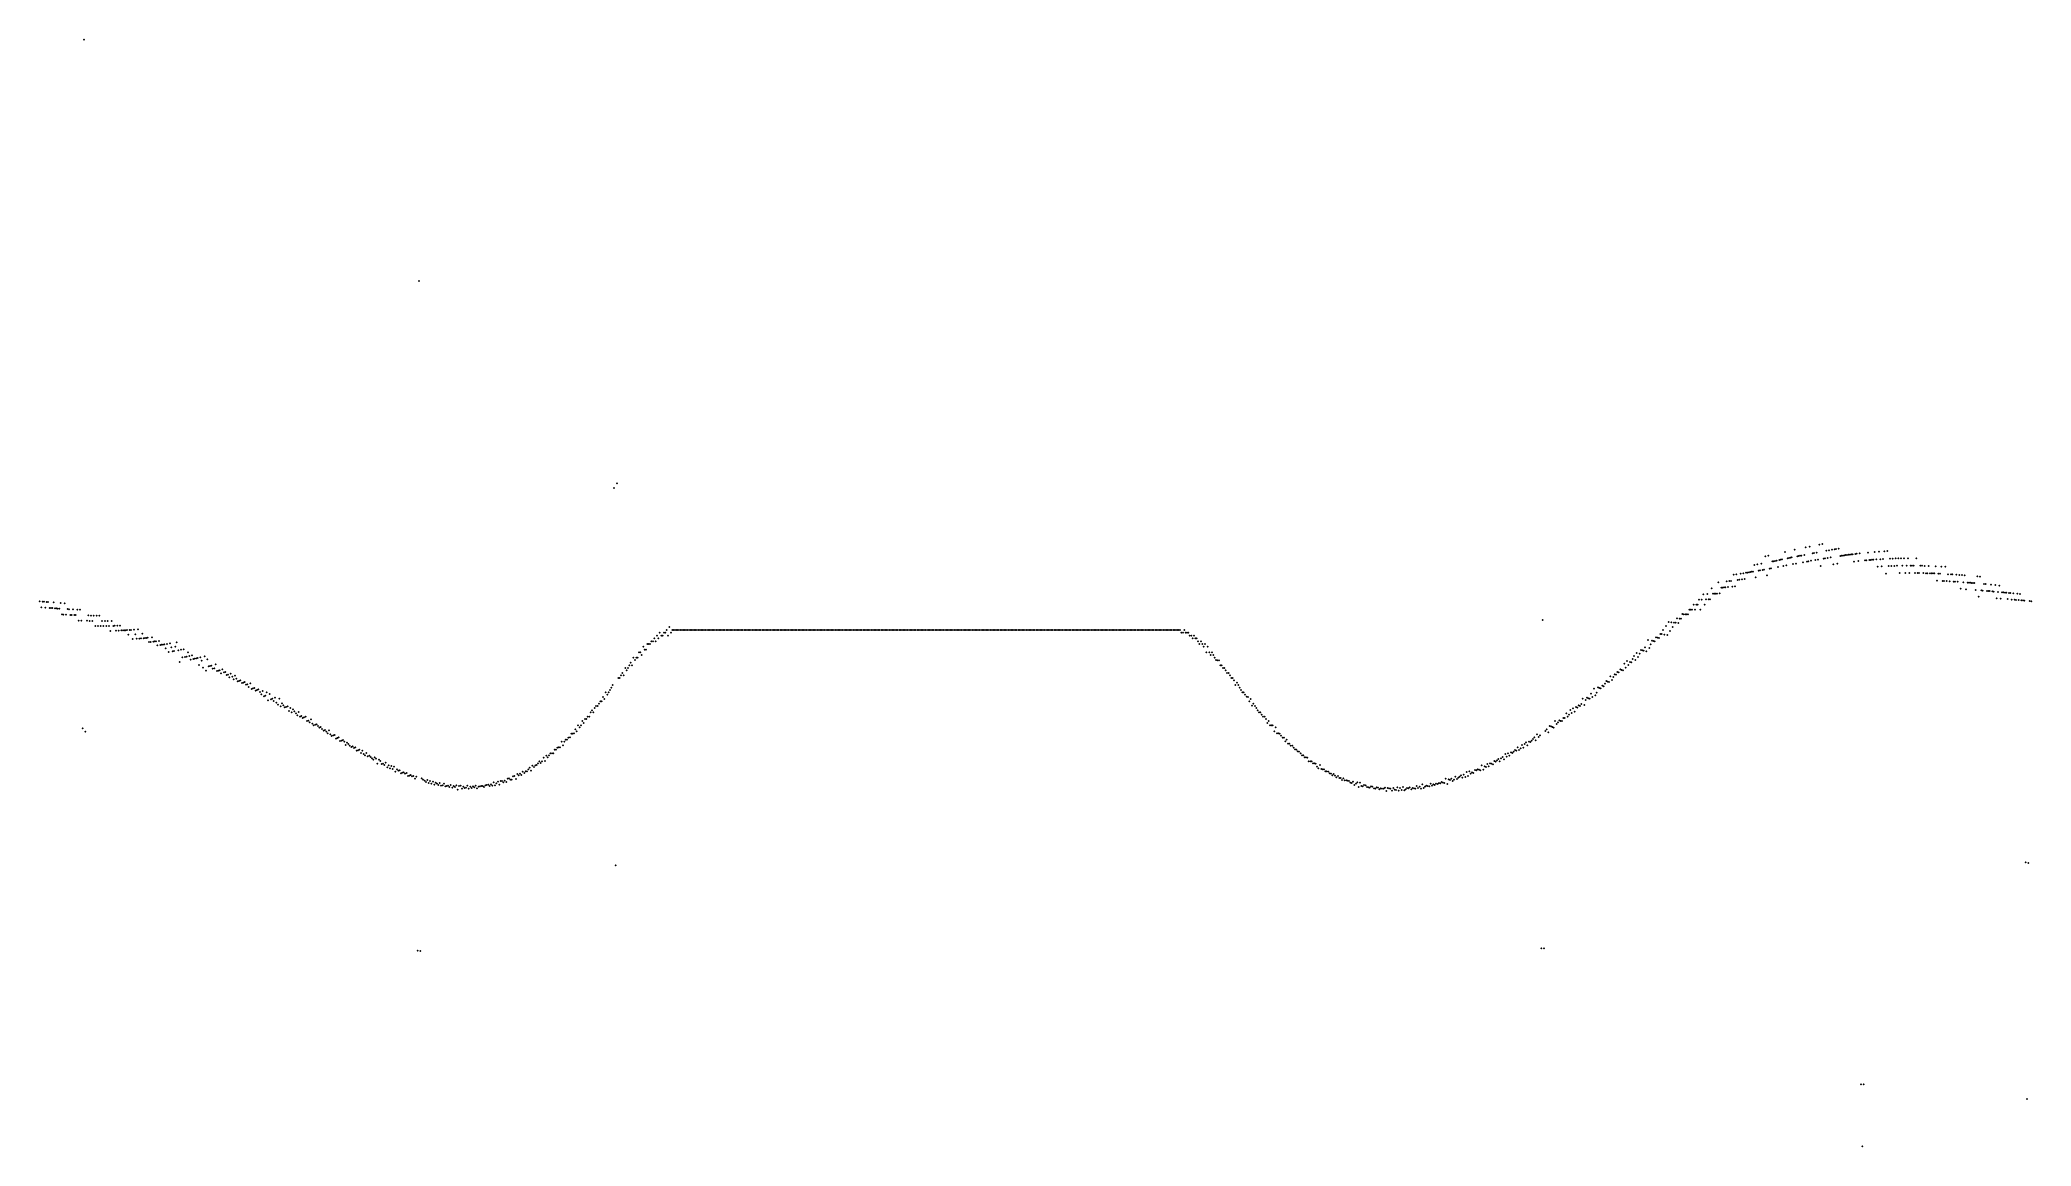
# Model space of a CAD drawing. Header units: metres. Extents: x 0 to 360, y 7 to 207.
import ezdxf

# ---------------------------------------------------------------- set-up
doc = ezdxf.new("R2010")
doc.units = ezdxf.units.M

msp = doc.modelspace()

# ---------------------------------------------------------------- linework, layer by layer
for p in [(8, 207.46), (68.5, 163.88), (103.75, 126.47), (104.25, 127.31), (317, 115.28), (319, 115.71), (319.75, 115.87), (321.5, 116.23), (322, 116.32), (323.25, 115.2), (323.75, 115.28), (324.25, 115.37), (324.5, 115.41), (325, 115.49), (309.75, 112.54), (310.25, 112.64), (310.5, 111.52), (310.75, 111.57), (311, 112.78), (311.25, 111.66), (311.5, 111.7), (311.75, 114.13), (312.25, 114.24), (312.5, 111.89), (312.75, 111.94), (313, 113.18), (313.25, 113.23), (313.5, 113.28), (313.75, 113.33), (314, 112.17), (314.25, 113.43), (314.5, 113.49), (314.75, 113.54), (315, 112.36), (315.25, 114.9), (315.5, 112.46), (315.75, 113.74), (316, 113.79), (316.25, 113.85), (316.5, 113.9), (316.75, 112.7), (317.25, 112.79), (317.5, 114.1), (317.75, 114.15), (318, 114.2), (318.25, 114.25), (318.5, 113.03), (318.75, 114.35), (319.25, 113.17), (319.5, 113.22), (320, 113.31), (320.25, 114.65), (320.5, 114.7), (320.75, 113.44), (321, 114.79), (321.25, 113.53), (321.75, 112.33), (322.25, 113.7), (322.5, 113.74), (322.75, 115.11), (323, 113.83), (323.5, 113.91), (324, 112.68), (324.75, 112.79), (325.25, 114.18), (325.5, 114.21), (325.75, 114.25), (326, 114.28), (326.25, 114.32), (326.5, 114.35), (326.75, 114.38), (327, 114.42), (327.25, 114.45), (327.5, 114.48), (327.75, 113.17), (328, 114.54), (328.25, 114.57), (328.5, 113.25), (328.75, 114.63), (329.75, 113.38), (330, 113.4), (330.25, 114.78), (330.5, 113.45), (330.75, 113.47), (331, 113.49), (331.25, 113.51), (331.5, 114.89), (331.75, 113.54), (332, 112.23), (332.25, 114.95), (332.5, 113.59), (332.75, 112.27), (333, 113.62), (333.25, 115.01), (333.75, 115.04), (334, 112.33), (334.25, 113.69), (334.5, 112.35), (334.75, 113.71), (335, 112.37), (335.25, 113.72), (335.5, 112.39), (335.75, 113.74), (336.25, 113.75), (336.5, 112.41), (336.75, 113.76), (337.25, 112.41), (337.5, 113.76), (338, 112.42), (338.25, 112.42), (338.5, 112.42), (339, 113.76), (339.75, 112.4), (340, 112.39), (340.5, 112.38), (341.25, 112.36), (342.5, 112.31), (343.5, 112.26), (344.25, 112.21), (302, 108.3), (303.25, 109.41), (303.75, 108.44), (304, 108.46), (304.25, 108.48), (304.5, 108.51), (304.75, 109.57), (305, 108.56), (305.25, 109.63), (305.5, 109.66), (305.75, 108.64), (306, 110.8), (306.25, 108.7), (306.5, 110.87), (306.75, 109.82), (307, 109.86), (307.25, 110.98), (307.5, 109.93), (307.75, 111.06), (308, 110), (308.25, 111.14), (308.5, 111.18), (308.75, 111.22), (309, 111.26), (309.25, 111.31), (309.5, 111.35), (310, 110.31), (312, 110.64), (333.5, 111), (336, 111.08), (337, 111.1), (337.75, 111.1), (338.75, 111.1), (339.25, 111.09), (339.5, 111.09), (340.25, 111.07), (340.75, 111.06), (341, 111.05), (341.5, 111.04), (341.75, 111.03), (342, 111.02), (342.25, 111.01), (342.75, 109.71), (343, 110.98), (343.25, 110.96), (343.75, 109.66), (344, 109.65), (344.5, 109.62), (344.75, 110.88), (345, 109.6), (345.25, 110.85), (345.5, 110.83), (345.75, 109.55), (346, 109.53), (346.25, 110.78), (346.5, 109.5), (346.75, 110.74), (347, 108.23), (347.25, 110.7), (347.5, 109.43), (347.75, 110.66), (348, 108.16), (348.25, 109.37), (348.5, 109.35), (348.75, 109.33), (349, 109.31), (349.25, 109.28), (349.5, 109.26), (349.75, 108.03), (350, 110.46), (350.5, 110.41), (350.75, 107.94), (351.25, 109.1), (351.5, 109.08), (352.5, 108.98), (353.25, 108.91), (354, 108.83), (0, 105.98), (0.25, 104.88), (0.5, 105.94), (0.75, 105.92), (1, 104.82), (1.25, 105.88), (1.5, 105.85), (1.75, 104.77), (2, 104.75), (2.25, 104.74), (2.5, 105.78), (2.75, 104.7), (3, 104.68), (3.25, 104.67), (3.5, 104.65), (3.75, 105.68), (4.5, 105.63), (5, 104.56), (5.25, 104.55), (6, 104.51), (6.75, 104.47), (7.25, 104.45), (298, 104.48), (298.25, 104.47), (298.5, 104.47), (298.75, 105.36), (299, 104.46), (299.25, 105.36), (299.5, 105.36), (299.75, 106.28), (300, 104.45), (300.25, 106.29), (300.5, 107.24), (300.75, 105.37), (301, 106.31), (301.25, 107.27), (301.5, 106.33), (301.75, 106.34), (302.25, 107.33), (302.5, 107.34), (302.75, 107.36), (303, 107.38), (303.5, 107.41), (350.25, 106.8), (351, 107.92), (351.75, 107.86), (352, 107.83), (352.25, 107.81), (352.75, 107.77), (353, 107.74), (353.5, 106.54), (353.75, 107.68), (354.25, 106.47), (354.5, 107.61), (354.75, 107.58), (355, 107.56), (355.25, 107.53), (355.5, 106.37), (355.75, 107.49), (356, 107.46), (356.25, 106.3), (356.5, 107.41), (356.75, 106.26), (357, 106.23), (357.25, 107.34), (357.5, 106.19), (357.75, 107.29), (358, 106.15), (358.25, 106.13), (358.5, 106.1), (359.5, 106.02), (359.75, 106), (4, 103.6), (4.25, 103.58), (4.75, 103.56), (5.5, 103.52), (5.75, 103.51), (6.25, 103.49), (6.5, 103.48), (7, 102.49), (7.5, 102.47), (8.5, 102.45), (8.75, 103.41), (9, 102.44), (9.25, 103.4), (9.5, 102.44), (9.75, 103.39), (10, 101.5), (10.25, 103.38), (10.5, 101.5), (10.75, 103.37), (11, 101.5), (11.25, 102.43), (11.5, 101.51), (11.75, 102.43), (12, 101.51), (12.25, 102.43), (12.5, 101.52), (13, 102.44), (13.25, 101.54), (13.5, 101.55), (14, 101.56), (14.5, 101.58), (15.25, 100.73), (15.5, 100.75), (15.75, 100.76), (16.25, 100.79), (16.5, 100.8), (17, 100.84), (17.75, 100.89), (113.25, 100.81), (113.75, 101.34), (114.25, 100.81), (114.5, 100.81), (114.75, 100.81), (115, 100.81), (115.25, 100.81), (115.5, 100.81), (115.75, 100.81), (116, 100.81), (116.25, 100.81), (116.5, 100.81), (116.75, 100.81), (117, 100.81), (117.25, 100.81), (117.5, 100.81), (117.75, 100.81), (118, 100.81), (118.25, 100.81), (118.5, 100.81), (118.75, 100.81), (119, 100.81), (119.25, 100.81), (119.5, 100.81), (119.75, 100.81), (120, 100.81), (120.25, 100.81), (120.5, 100.81), (120.75, 100.81), (121, 100.81), (121.25, 100.81), (121.5, 100.81), (121.75, 100.81), (122, 100.81), (122.25, 100.81), (122.5, 100.81), (122.75, 100.81), (123, 100.81), (123.25, 100.81), (123.5, 100.81), (123.75, 100.81), (124, 100.81), (124.25, 100.81), (124.5, 100.81), (124.75, 100.81), (125, 100.81), (125.25, 100.81), (125.5, 100.81), (125.75, 100.81), (126, 100.81), (126.25, 100.81), (126.5, 100.81), (126.75, 100.81), (127, 100.81), (127.25, 100.81), (127.5, 100.81), (127.75, 100.81), (128, 100.81), (128.25, 100.81), (128.5, 100.81), (128.75, 100.81), (129, 100.81), (129.25, 100.81), (129.5, 100.81), (129.75, 100.81), (130, 100.81), (130.25, 100.81), (130.5, 100.81), (130.75, 100.81), (131, 100.81), (131.25, 100.81), (131.5, 100.81), (131.75, 100.81), (132, 100.81), (132.25, 100.81), (132.5, 100.81), (132.75, 100.81), (133, 100.81), (133.25, 100.81), (133.5, 100.81), (133.75, 100.81), (134, 100.81), (134.25, 100.81), (134.5, 100.81), (134.75, 100.81), (135, 100.81), (135.25, 100.81), (135.5, 100.81), (135.75, 100.81), (136, 100.81), (136.25, 100.81), (136.5, 100.81), (136.75, 100.81), (137, 100.81), (137.25, 100.81), (137.5, 100.81), (137.75, 100.81), (138, 100.81), (138.25, 100.81), (138.5, 100.81), (138.75, 100.81), (139, 100.81), (139.25, 100.81), (139.5, 100.81), (139.75, 100.81), (140, 100.81), (140.25, 100.81), (140.5, 100.81), (140.75, 100.81), (141, 100.81), (141.25, 100.81), (141.5, 100.81), (141.75, 100.81), (142, 100.81), (142.25, 100.81), (142.5, 100.81), (142.75, 100.81), (143, 100.81), (143.25, 100.81), (143.5, 100.81), (143.75, 100.81), (144, 100.81), (144.25, 100.81), (144.5, 100.81), (144.75, 100.81), (145, 100.81), (145.25, 100.81), (145.5, 100.81), (145.75, 100.81), (146, 100.81), (146.25, 100.81), (146.5, 100.81), (146.75, 100.81), (147, 100.81), (147.25, 100.81), (147.5, 100.81), (147.75, 100.81), (148, 100.81), (148.25, 100.81), (148.5, 100.81), (148.75, 100.81), (149, 100.81), (149.25, 100.81), (149.5, 100.81), (149.75, 100.81), (150, 100.81), (150.25, 100.81), (150.5, 100.81), (150.75, 100.81), (151, 100.81), (151.25, 100.81), (151.5, 100.81), (151.75, 100.81), (152, 100.81), (152.25, 100.81), (152.5, 100.81), (152.75, 100.81), (153, 100.81), (153.25, 100.81), (153.5, 100.81), (153.75, 100.81), (154, 100.81), (154.25, 100.81), (154.5, 100.81), (154.75, 100.81), (155, 100.81), (155.25, 100.81), (155.5, 100.81), (155.75, 100.81), (156, 100.81), (156.25, 100.81), (156.5, 100.81), (156.75, 100.81), (157, 100.81), (157.25, 100.81), (157.5, 100.81), (157.75, 100.81), (158, 100.81), (158.25, 100.81), (158.5, 100.81), (158.75, 100.81), (159, 100.81), (159.25, 100.81), (159.5, 100.81), (159.75, 100.81), (160, 100.81), (160.25, 100.81), (160.5, 100.81), (160.75, 100.81), (161, 100.81), (161.25, 100.81), (161.5, 100.81), (161.75, 100.81), (162, 100.81), (162.25, 100.81), (162.5, 100.81), (162.75, 100.81), (163, 100.81), (163.25, 100.81), (163.5, 100.81), (163.75, 100.81), (164, 100.81), (164.25, 100.81), (164.5, 100.81), (164.75, 100.81), (165, 100.81), (165.25, 100.81), (165.5, 100.81), (165.75, 100.81), (166, 100.81), (166.25, 100.81), (166.5, 100.81), (166.75, 100.81), (167, 100.81), (167.25, 100.81), (167.5, 100.81), (167.75, 100.81), (168, 100.81), (168.25, 100.81), (168.5, 100.81), (168.75, 100.81), (169, 100.81), (169.25, 100.81), (169.5, 100.81), (169.75, 100.81), (170, 100.81), (170.25, 100.81), (170.5, 100.81), (170.75, 100.81), (171, 100.81), (171.25, 100.81), (171.5, 100.81), (171.75, 100.81), (172, 100.81), (172.25, 100.81), (172.5, 100.81), (172.75, 100.81), (173, 100.81), (173.25, 100.81), (173.5, 100.81), (173.75, 100.81), (174, 100.81), (174.25, 100.81), (174.5, 100.81), (174.75, 100.81), (175, 100.81), (175.25, 100.81), (175.5, 100.81), (175.75, 100.81), (176, 100.81), (176.25, 100.81), (176.5, 100.81), (176.75, 100.81), (177, 100.81), (177.25, 100.81), (177.5, 100.81), (177.75, 100.81), (178, 100.81), (178.25, 100.81), (178.5, 100.81), (178.75, 100.81), (179, 100.81), (179.25, 100.81), (179.5, 100.81), (179.75, 100.81), (180, 100.81), (180.25, 100.81), (180.5, 100.81), (180.75, 100.81), (181, 100.81), (181.25, 100.81), (181.5, 100.81), (181.75, 100.81), (182, 100.81), (182.25, 100.81), (182.5, 100.81), (182.75, 100.81), (183, 100.81), (183.25, 100.81), (183.5, 100.81), (183.75, 100.81), (184, 100.81), (184.25, 100.81), (184.5, 100.81), (184.75, 100.81), (185, 100.81), (185.25, 100.81), (185.5, 100.81), (185.75, 100.81), (186, 100.81), (186.25, 100.81), (186.5, 100.81), (186.75, 100.81), (187, 100.81), (187.25, 100.81), (187.5, 100.81), (187.75, 100.81), (188, 100.81), (188.25, 100.81), (188.5, 100.81), (188.75, 100.81), (189, 100.81), (189.25, 100.81), (189.5, 100.81), (189.75, 100.81), (190, 100.81), (190.25, 100.81), (190.5, 100.81), (190.75, 100.81), (191, 100.81), (191.25, 100.81), (191.5, 100.81), (191.75, 100.81), (192, 100.81), (192.25, 100.81), (192.5, 100.81), (192.75, 100.81), (193, 100.81), (193.25, 100.81), (193.5, 100.81), (193.75, 100.81), (194, 100.81), (194.25, 100.81), (194.5, 100.81), (194.75, 100.81), (195, 100.81), (195.25, 100.81), (195.5, 100.81), (195.75, 100.81), (196, 100.81), (196.25, 100.81), (196.5, 100.81), (196.75, 100.81), (197, 100.81), (197.25, 100.81), (197.5, 100.81), (197.75, 100.81), (198, 100.81), (198.25, 100.81), (198.5, 100.81), (198.75, 100.81), (199, 100.81), (199.25, 100.81), (199.5, 100.81), (199.75, 100.81), (200, 100.81), (200.25, 100.81), (200.5, 100.81), (200.75, 100.81), (201, 100.81), (201.25, 100.81), (201.5, 100.81), (201.75, 100.81), (202, 100.81), (202.25, 100.81), (202.5, 100.81), (202.75, 100.81), (203, 100.81), (203.25, 100.81), (203.5, 100.81), (203.75, 100.81), (204, 100.81), (204.25, 100.81), (204.5, 100.81), (204.75, 100.81), (205, 100.81), (205.25, 100.81), (205.5, 100.81), (205.75, 100.81), (206, 100.81), (206.75, 100.81), (271.5, 102.59), (293.25, 100.77), (293.75, 101.49), (294.25, 102.22), (294.75, 102.17), (295, 101.33), (295.25, 102.12), (295.5, 102.09), (295.75, 102.9), (296, 102.05), (296.25, 102.86), (296.5, 102.84), (296.75, 103.67), (297, 103.65), (297.25, 103.64), (297.5, 103.63), (297.75, 103.62), (12.75, 100.63), (13.75, 100.67), (14.25, 100.69), (14.75, 100.71), (15, 100.72), (16, 99.92), (16.75, 99.14), (17.25, 100.01), (17.5, 99.2), (18, 99.24), (18.25, 99.27), (18.5, 100.11), (18.75, 99.31), (19, 99.34), (19.25, 99.36), (19.5, 99.39), (19.75, 98.62), (20, 98.65), (20.25, 99.47), (20.5, 98.7), (20.75, 98.74), (21, 98.77), (21.25, 98.02), (21.5, 98.83), (21.75, 98.09), (22, 98.12), (22.25, 98.16), (22.5, 98.2), (22.75, 97.47), (23, 98.27), (23.5, 98.35), (23.75, 97.64), (24.5, 97.76), (24.75, 98.55), (25.5, 97.21), (26, 97.31), (109, 97.75), (109.25, 97.26), (109.5, 97.26), (109.75, 98.25), (110, 98.25), (110.25, 98.25), (110.5, 98.75), (110.75, 98.75), (111, 99.26), (111.25, 98.75), (111.5, 99.77), (111.75, 99.26), (112, 100.29), (112.25, 99.77), (112.5, 99.77), (112.75, 100.29), (113, 100.29), (113.5, 99.77), (114, 100.29), (206.25, 100.29), (206.5, 100.29), (207, 100.29), (207.25, 100.29), (207.5, 100.29), (207.75, 99.77), (208, 99.77), (208.25, 99.26), (208.5, 99.77), (208.75, 99.26), (209, 99.26), (209.25, 98.75), (209.5, 98.25), (209.75, 98.75), (210, 98.25), (210.25, 97.75), (210.5, 98.25), (211, 97.75), (289.25, 97.16), (290, 97.68), (290.5, 99), (290.75, 97.52), (291, 98.18), (291.25, 98.85), (291.5, 98.8), (291.75, 98.76), (292, 99.45), (292.25, 99.41), (292.5, 99.36), (292.75, 100.08), (293, 100.04), (293.5, 99.96), (294, 99.89), (294.5, 100.6), (23.25, 96.81), (24, 96.94), (24.25, 96.98), (25, 97.11), (25.25, 95.02), (25.75, 95.83), (26.25, 95.93), (26.5, 95.98), (26.75, 96.74), (27, 96.09), (27.25, 95.45), (27.5, 96.2), (27.75, 95.56), (28, 95.62), (28.25, 95.67), (28.5, 95.73), (28.75, 94.44), (29, 95.85), (29.25, 95.23), (29.5, 93.97), (29.75, 96.03), (30.25, 95.48), (30.5, 94.23), (30.75, 94.3), (31, 94.37), (31.25, 93.79), (31.5, 93.86), (31.75, 94.57), (33, 93.66), (105.75, 93.93), (106.25, 93.94), (106.5, 94.4), (106.75, 94.86), (107, 94.4), (107.25, 95.81), (107.5, 95.34), (107.75, 95.81), (108, 95.81), (108.25, 96.77), (108.5, 96.77), (108.75, 96.29), (210.75, 96.77), (211.25, 96.77), (211.5, 96.29), (211.75, 96.77), (212, 96.29), (212.25, 95.81), (212.5, 95.34), (212.75, 95.33), (213, 95.33), (213.25, 94.4), (213.5, 94.4), (213.75, 93.94), (214, 93.94), (285.5, 93.66), (285.75, 93.58), (286.25, 94.68), (286.5, 93.97), (286.75, 95.16), (287, 94.45), (287.25, 95.02), (287.5, 94.95), (287.75, 95.53), (288, 96.12), (288.25, 95.39), (288.5, 96.66), (288.75, 95.93), (289, 96.54), (289.5, 97.1), (289.75, 97.04), (290.25, 96.93), (30, 93.46), (32, 93.37), (32.25, 93.44), (32.5, 93.51), (32.75, 92.97), (33.25, 93.12), (33.5, 93.19), (33.75, 92.66), (34, 92.73), (34.25, 92.21), (34.5, 92.89), (34.75, 92.37), (35, 91.86), (35.25, 92.53), (35.5, 92.02), (35.75, 91.52), (36, 91.6), (36.25, 91.68), (36.5, 91.19), (36.75, 91.28), (37, 91.37), (37.25, 90.89), (37.5, 90.97), (37.75, 90.5), (38, 91.15), (38.25, 90.13), (38.5, 90.22), (38.75, 90.31), (39.25, 89.95), (39.5, 90.04), (103, 89.97), (103.25, 90.39), (103.5, 90.82), (104.5, 92.13), (104.75, 92.13), (105, 92.58), (105.25, 93.03), (105.5, 92.58), (106, 93.48), (214.25, 93.48), (214.5, 93.03), (214.75, 93.03), (215, 92.58), (215.25, 92.14), (215.5, 92.13), (215.75, 91.69), (216, 90.83), (216.25, 91.25), (216.5, 90.82), (216.75, 90.39), (217, 89.97), (280.75, 90.17), (281.5, 90.43), (281.75, 90.33), (282, 90.24), (282.25, 90.7), (282.5, 90.6), (282.75, 91.07), (283, 91.55), (283.25, 91.46), (283.5, 91.37), (283.75, 92.44), (284, 91.77), (284.25, 92.27), (284.5, 92.78), (284.75, 92.69), (285, 93.21), (285.25, 93.13), (286, 93.5), (39, 89.85), (39.75, 89.59), (40, 89.16), (40.25, 89.78), (40.5, 88.82), (40.75, 88.92), (41, 89.53), (41.25, 88.08), (41.5, 89.2), (41.75, 88.27), (42, 88.37), (42.25, 87.96), (42.5, 88.56), (42.75, 87.66), (43, 87.27), (43.25, 88.36), (43.5, 86.98), (43.75, 87.56), (44, 87.18), (44.25, 86.8), (44.5, 86.9), (44.75, 87), (45.25, 86.72), (45.75, 86.46), (100.25, 86.67), (100.5, 87.07), (100.75, 87.08), (101, 87.48), (101.25, 87.88), (101.5, 87.89), (101.75, 88.7), (102, 88.3), (102.25, 89.54), (102.5, 89.13), (102.75, 89.55), (217.25, 89.55), (217.5, 89.54), (217.75, 89.12), (218, 88.71), (218.25, 88.7), (218.5, 87.89), (218.75, 88.29), (219, 87.09), (219.25, 87.47), (219.5, 87.07), (219.75, 86.67), (276.5, 86.34), (277, 86.61), (277.5, 86.88), (277.75, 86.77), (278, 87.16), (278.25, 87.05), (278.5, 87.44), (278.75, 88.35), (279, 87.24), (279.25, 88.14), (279.5, 88.55), (279.75, 88.45), (280, 88.35), (280.25, 89.3), (280.5, 88.67), (281, 89), (281.25, 89.44), (7.75, 82.99), (45, 86.15), (45.5, 85.89), (46, 86.09), (46.25, 85.73), (46.5, 85.38), (46.75, 85.94), (47, 85.13), (47.25, 85.24), (47.5, 84.89), (47.75, 85), (48, 85.1), (48.25, 84.32), (48.5, 84.43), (48.75, 84.1), (49, 84.64), (49.25, 83.88), (49.5, 83.55), (49.75, 83.66), (50, 83.76), (50.25, 83.44), (50.5, 83.13), (50.75, 83.24), (51, 82.92), (96.75, 82.82), (97.25, 83.56), (97.5, 83.21), (97.75, 83.58), (98, 84.32), (98.25, 83.96), (98.5, 84.71), (98.75, 84.72), (99, 85.1), (99.25, 85.11), (99.5, 85.88), (99.75, 86.27), (100, 85.89), (220, 86.28), (220.25, 85.89), (220.5, 85.88), (220.75, 85.49), (221, 85.11), (221.25, 85.1), (221.5, 84.71), (221.75, 83.97), (222, 84.32), (222.25, 83.58), (222.5, 83.57), (222.75, 83.56), (223.25, 83.17), (272.25, 82.83), (272.75, 83.46), (273, 83.35), (273.25, 83.24), (273.5, 83.13), (273.75, 84.33), (274, 83.78), (274.25, 84.11), (274.5, 84.44), (274.75, 84.34), (275, 84.34), (275.25, 84.91), (275.5, 84.91), (275.75, 85.72), (276, 85.15), (276.25, 85.51), (276.75, 85.76), (277.25, 86.02), (8.25, 82.41), (51.25, 82.62), (51.5, 82.72), (51.75, 82.42), (52, 82.12), (52.25, 82.63), (52.5, 81.93), (52.75, 81.63), (53, 81.74), (53.25, 81.84), (53.5, 81.16), (53.75, 81.27), (54, 81.37), (54.25, 80.7), (54.5, 80.8), (54.75, 80.91), (55, 80.63), (55.25, 79.98), (55.5, 80.45), (55.75, 80.18), (56, 79.91), (56.25, 79.64), (56.5, 79.74), (56.75, 79.48), (57, 79.58), (57.75, 79.15), (93, 79.17), (93.25, 79.19), (93.5, 79.54), (93.75, 79.56), (94, 79.57), (94.25, 80.59), (94.5, 79.94), (94.75, 80.62), (95, 80.98), (95.25, 80.99), (95.5, 81.35), (95.75, 81.36), (96, 82.07), (96.25, 82.08), (96.5, 82.1), (97, 82.47), (223, 82.48), (223.5, 82.1), (223.75, 82.09), (224, 82.07), (224.25, 81.71), (224.5, 81.35), (224.75, 81.34), (225, 80.64), (225.25, 80.96), (225.5, 80.27), (225.75, 80.26), (226, 79.91), (226.25, 79.89), (226.5, 79.54), (226.75, 79.2), (227, 79.18), (267, 79.59), (267.5, 79.38), (267.75, 80.02), (268, 79.53), (268.25, 80.18), (268.5, 80.46), (268.75, 79.96), (269, 80.63), (269.25, 80.52), (269.5, 80.8), (269.75, 81.08), (270, 81.37), (270.25, 80.86), (270.5, 81.95), (270.75, 81.44), (271, 81.73), (272, 82.52), (272.5, 82.3), (57.25, 78.95), (57.5, 79.05), (58, 78.54), (58.25, 78.99), (58.5, 78.38), (58.75, 78.13), (59, 78.58), (59.25, 77.98), (59.5, 78.07), (59.75, 77.82), (60, 77.58), (60.25, 77.33), (60.5, 77.77), (60.75, 77.52), (61, 76.61), (61.25, 77.37), (61.5, 77.13), (61.75, 76.55), (62, 76.65), (62.25, 76.41), (62.5, 76.83), (62.75, 75.94), (63, 76.35), (63.25, 75.8), (63.5, 76.21), (63.75, 75.65), (64, 76.06), (64.5, 75.59), (88.25, 75.6), (88.5, 75.93), (89, 76.29), (89.25, 76.01), (89.5, 76.34), (89.75, 76.36), (90, 76.7), (90.25, 77.03), (90.5, 76.74), (90.75, 77.08), (91, 77.72), (91.25, 77.12), (91.5, 78.08), (91.75, 77.79), (92, 78.13), (92.25, 78.47), (92.5, 78.49), (92.75, 78.51), (227.25, 78.83), (227.5, 78.81), (227.75, 78.47), (228, 78.13), (228.25, 78.11), (228.5, 77.77), (228.75, 77.75), (229, 77.73), (229.25, 77.08), (229.5, 77.06), (229.75, 77.03), (230, 76.7), (230.25, 76.68), (230.5, 76.65), (230.75, 76.11), (231, 75.81), (231.25, 76.36), (231.5, 75.64), (231.75, 75.61), (232, 75.58), (259.75, 75.63), (260.5, 76.32), (260.75, 75.56), (261, 76.12), (261.25, 76.02), (261.5, 76.59), (261.75, 76.15), (262, 76.72), (262.25, 76.62), (262.5, 76.52), (262.75, 77.1), (263, 76.99), (263.25, 77.23), (263.5, 77.48), (263.75, 77.03), (264, 77.62), (264.25, 77.86), (264.5, 77.41), (264.75, 78.36), (265, 77.9), (265.25, 78.51), (265.5, 78.05), (265.75, 78.66), (266, 78.55), (266.25, 78.81), (266.5, 79.07), (266.75, 78.96), (267.25, 79.11), (64.25, 75.19), (64.75, 75.36), (65, 75.45), (65.25, 74.91), (65.5, 74.99), (65.75, 75.08), (66, 74.85), (66.25, 74.93), (66.5, 74.4), (66.75, 74.48), (67, 74.56), (67.25, 74.33), (67.5, 74.41), (67.75, 73.89), (68, 74.27), (69, 73.97), (69.25, 73.75), (69.5, 73.53), (69.75, 73.31), (70, 73.67), (70.25, 73.16), (70.5, 73.52), (70.75, 73.01), (71, 73.37), (71.25, 72.86), (71.5, 73.22), (71.75, 73), (72, 72.78), (72.25, 73.13), (72.5, 72.63), (72.75, 72.69), (73, 73.04), (73.25, 72.54), (73.5, 72.6), (73.75, 72.66), (74, 72.44), (74.25, 72.79), (74.5, 72.28), (74.75, 72.62), (75, 72.4), (75.25, 72.74), (75.5, 71.96), (75.75, 72.58), (76, 72.64), (76.25, 72.13), (76.5, 72.47), (76.75, 72.24), (77, 72.3), (77.25, 72.63), (77.5, 72.13), (77.75, 72.46), (78, 72.23), (78.25, 72.56), (78.5, 72.33), (78.75, 72.66), (79, 72.15), (79.25, 72.48), (79.5, 72.53), (79.75, 72.58), (80, 72.62), (80.25, 72.39), (80.5, 72.72), (80.75, 72.76), (81, 72.81), (81.25, 72.57), (81.5, 72.89), (81.75, 72.66), (82, 73.26), (82.25, 72.74), (82.5, 73.06), (82.75, 73.39), (83, 72.86), (83.25, 73.47), (83.5, 73.5), (83.75, 73.26), (84, 73.58), (84.25, 73.33), (84.5, 73.94), (84.75, 73.98), (85, 73.73), (85.25, 73.76), (85.5, 74.37), (85.75, 74.41), (86, 73.86), (86.25, 74.76), (86.5, 74.5), (86.75, 74.83), (87, 74.57), (87.25, 75.19), (87.5, 74.92), (87.75, 75.25), (88, 75.27), (88.75, 75.36), (232.25, 75.25), (232.5, 75.22), (232.75, 75.19), (233, 74.87), (233.25, 74.84), (233.5, 74.51), (233.75, 74.77), (234, 74.45), (234.25, 74.13), (234.5, 74.38), (234.75, 74.06), (235, 74.02), (235.25, 73.7), (235.5, 73.95), (235.75, 73.63), (236, 73.59), (236.25, 73.55), (236.5, 73.52), (236.75, 73.19), (237, 73.15), (237.25, 73.4), (237.5, 72.79), (237.75, 73.03), (238, 73.27), (238.25, 72.39), (238.5, 73.19), (238.75, 72.58), (239, 72.54), (239.25, 72.78), (239.5, 72.73), (239.75, 72.41), (240, 72.36), (240.25, 72.31), (240.5, 72.54), (240.75, 72.5), (241, 72.17), (241.25, 72.12), (241.5, 72.35), (241.75, 72.3), (242, 71.97), (242.25, 72.2), (242.5, 72.14), (242.75, 72.09), (243, 72.31), (243.5, 72.21), (243.75, 72.15), (244, 72.09), (244.5, 72.26), (245.25, 72.36), (245.75, 72.24), (246.25, 72.4), (246.75, 71.99), (247, 72.21), (247.25, 72.15), (247.5, 72.36), (247.75, 72.02), (248, 72.23), (248.25, 72.17), (248.5, 72.1), (248.75, 72.6), (249, 72.24), (249.25, 72.46), (249.5, 72.11), (249.75, 72.89), (250, 72.25), (250.25, 72.46), (250.5, 72.67), (250.75, 72.6), (251, 72.53), (251.25, 73.03), (251.5, 72.66), (251.75, 72.88), (252, 72.8), (252.25, 73.02), (252.5, 72.94), (252.75, 73.15), (253, 73.07), (253.25, 73.29), (253.5, 73.21), (253.75, 73.13), (254, 73.94), (254.25, 72.96), (254.5, 73.77), (254.75, 73.69), (255, 73.91), (255.25, 73.52), (255.5, 73.74), (255.75, 74.26), (256, 73.87), (256.25, 74.08), (256.5, 74.3), (256.75, 74.52), (257, 74.12), (257.25, 74.65), (257.5, 74.25), (257.75, 75.1), (258, 74.38), (258.25, 75.23), (258.5, 74.82), (258.75, 75.04), (259, 74.95), (259.25, 75.49), (259.5, 75.4), (260, 75.53), (260.25, 75.43), (243.25, 71.71), (244.25, 71.76), (244.75, 71.92), (245, 71.86), (245.5, 71.75), (246, 71.9), (246.5, 71.78), (104, 58.26), (358.75, 58.77), (359.25, 58.69), (271.25, 43.23), (271.75, 43.26), (68.25, 42.83), (68.75, 42.75), (329, 18.65), (329.5, 18.66), (359, 16.04), (329.25, 7.49)]:
    msp.add_point(p)

doc.saveas('drawing.dxf')
